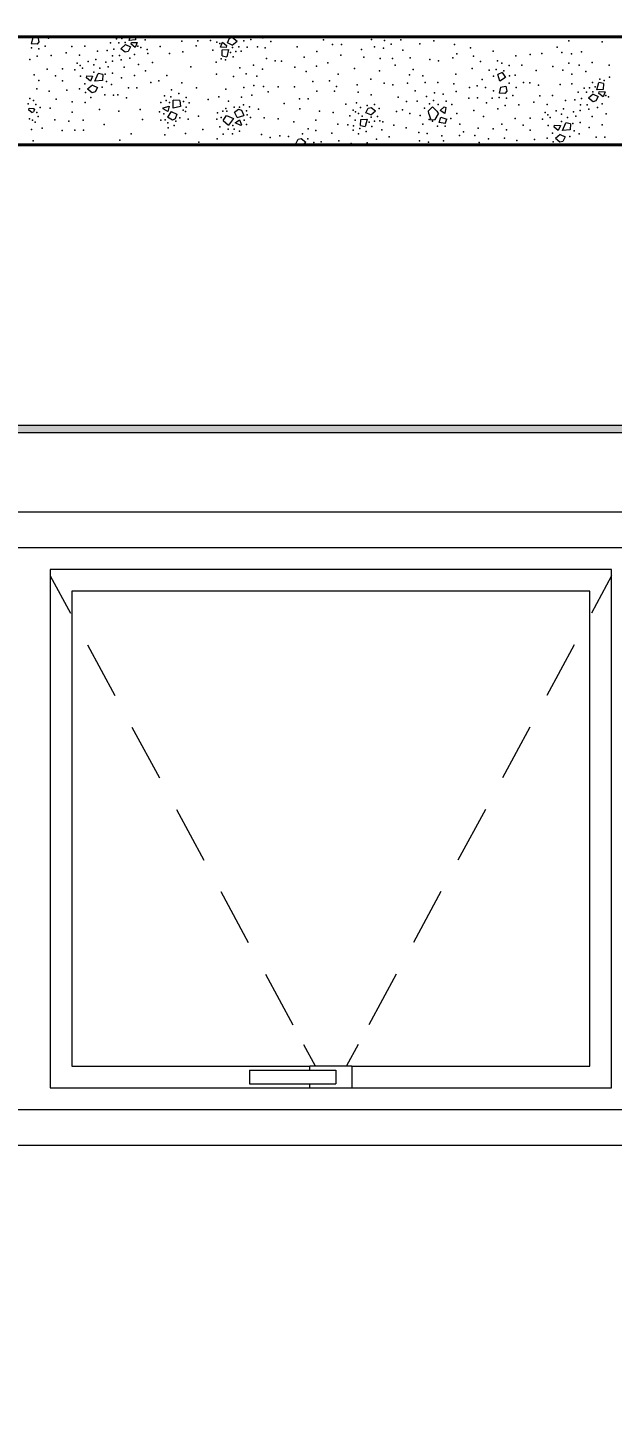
# Model space of a CAD drawing. Header units: metres. Extents: x -1.9 to 95.3, y -2.2 to 2.5.
# Drawn here: x 39.477 to 40.288, y -0.294 to 1.637 of the extents above; entities that cross this region are included whole.
import ezdxf

# ---------------------------------------------------------------- set-up
doc = ezdxf.new("R2010")
doc.units = ezdxf.units.M
doc.header["$MEASUREMENT"] = 0
for name, color, linetype in [('COTAS CORTE', 7, 'Continuous'), ('FORRO.EXEC', 7, 'Continuous'), ('LAJES.EST', 7, 'Continuous')]:
    doc.layers.add(name, color=color, linetype=linetype)
for name, color, linetype, lineweight, true_color in [('COTAS CORTE_Caneta_No__25', 7, 'Continuous', 13, 0x982312), ('Janelas Archicad_Caneta_No__9', 7, 'Continuous', 9, 0x020202), ('Janelas Archicad_Caneta_No__97', 7, 'Continuous', 13, 0x6b6b6b)]:
    doc.layers.add(name, color=color, linetype=linetype, lineweight=lineweight, true_color=true_color)
for name, color, linetype, lineweight in [('FORRO.EXEC_Caneta_No__241', 7, 'Continuous', 13), ('LAJES.EST_Caneta_No__1', 7, 'Continuous', 40), ('LAJES.EST_Caneta_No__241', 7, 'Continuous', 13)]:
    doc.layers.add(name, color=color, linetype=linetype, lineweight=lineweight)
doc.styles.add('GENERATED_STYLE_1', font='arial.ttf')
doc.dimstyles.new('GENERATED_STYLE__2', dxfattribs={"dimtxt": 0.05, "dimasz": 0.02375, "dimexe": 0.18, "dimexo": 0.267183, "dimgap": 0, "dimtad": 1, "dimzin": 0, "dimdsep": 46, "dimtxsty": 'GENERATED_STYLE_1', "dimblk": 'ARROWHEAD_11', "dimblk1": 'ARROWHEAD_11', "dimblk2": 'ARROWHEAD_11', "dimcen": 0.09, "dimclrd": 256, "dimclre": 256, "dimclrt": 256, "dimadec": 0, "dimazin": 0, "dimtfac": 1, "dimtdec": 4, "dimtmove": 0, "dimatfit": 3, "dimfxl": 0, "dimtolj": 1, "dimtzin": 0, "dimarcsym": 0})

# ---------------------------------------------------------------- blocks, each defined once
blk = doc.blocks.new('*X131', base_point=(-5.8706, -2.075))
at = {"layer": 'LAJES.EST_Caneta_No__241', "color": 7, "linetype": 'Continuous', "lineweight": 13}
for p, q in [((39.4834, 1.6236), (39.4813, 1.6151)), ((39.4834, 1.6236), (39.4901, 1.625)), ((39.4907, 1.625), (39.4921, 1.6182)), ((39.6175, 1.62), (39.6187, 1.625)), ((39.6264, 1.625), (39.6262, 1.6206)), ((39.7538, 1.6165), (39.7569, 1.6229)), ((39.7569, 1.6229), (39.761, 1.6239)), ((39.761, 1.6239), (39.7673, 1.6189)), ((39.4894, 1.6149), (39.4813, 1.6151)), ((39.4921, 1.6182), (39.4894, 1.6149)), ((39.6124, 1.6141), (39.6056, 1.6085)), ((39.6119, 1.6035), (39.6056, 1.6085)), ((39.616, 1.6045), (39.6119, 1.6035)), ((39.6124, 1.6141), (39.6191, 1.6109)), ((39.6191, 1.6109), (39.616, 1.6045)), ((39.6262, 1.6206), (39.6175, 1.62)), ((39.6201, 1.6147), (39.6207, 1.6173)), ((39.6258, 1.61), (39.6201, 1.6147)), ((39.6207, 1.6173), (39.6287, 1.617)), ((39.6287, 1.617), (39.6258, 1.61)), ((39.7442, 1.6104), (39.7471, 1.6174)), ((39.7522, 1.6101), (39.7442, 1.6104)), ((39.7464, 1.5985), (39.7467, 1.6068)), ((39.7467, 1.6068), (39.7554, 1.6074)), ((39.7471, 1.6174), (39.7528, 1.6127)), ((39.7528, 1.6127), (39.7522, 1.6101)), ((39.7554, 1.6074), (39.7529, 1.5971)), ((39.7605, 1.6133), (39.7538, 1.6165)), ((39.7605, 1.6133), (39.7673, 1.6189)), ((39.7464, 1.5985), (39.7529, 1.5971)), ((39.5579, 1.5682), (39.5586, 1.5708)), ((39.5637, 1.5634), (39.5579, 1.5682)), ((39.5586, 1.5708), (39.5666, 1.5704)), ((39.5666, 1.5704), (39.5637, 1.5634)), ((39.5698, 1.5635), (39.5741, 1.5742)), ((39.5803, 1.5644), (39.5698, 1.5635)), ((39.5806, 1.5728), (39.5741, 1.5742)), ((39.5806, 1.5728), (39.5803, 1.5644)), ((40.1355, 1.5753), (40.1295, 1.5725)), ((40.1322, 1.5636), (40.1295, 1.5725)), ((40.1403, 1.5685), (40.1322, 1.5636)), ((40.1355, 1.5753), (40.1403, 1.5685)), ((39.5665, 1.558), (39.5597, 1.5524)), ((39.566, 1.5474), (39.5597, 1.5524)), ((39.5701, 1.5484), (39.566, 1.5474)), ((39.5665, 1.558), (39.5732, 1.5548)), ((39.5732, 1.5548), (39.5701, 1.5484)), ((40.1332, 1.555), (40.1312, 1.5465)), ((40.1392, 1.5463), (40.1312, 1.5465)), ((40.1332, 1.555), (40.1405, 1.5565)), ((40.1419, 1.5496), (40.1392, 1.5463)), ((40.1405, 1.5565), (40.1419, 1.5496)), ((40.2622, 1.5455), (40.2554, 1.5399)), ((40.2622, 1.5455), (40.2689, 1.5423)), ((40.2673, 1.5514), (40.2698, 1.5617)), ((40.276, 1.552), (40.2673, 1.5514)), ((40.2763, 1.5603), (40.2698, 1.5617)), ((40.2699, 1.5461), (40.2705, 1.5488)), ((40.2757, 1.5414), (40.2699, 1.5461)), ((40.2705, 1.5488), (40.2785, 1.5484)), ((40.2785, 1.5484), (40.2757, 1.5414)), ((40.2763, 1.5603), (40.276, 1.552)), ((39.4779, 1.5233), (39.4786, 1.5259)), ((39.4786, 1.5259), (39.4849, 1.5256)), ((39.6647, 1.5251), (39.6648, 1.5264)), ((39.6648, 1.5264), (39.6729, 1.5287)), ((39.6729, 1.5287), (39.6712, 1.5213)), ((39.6787, 1.5257), (39.6784, 1.5371)), ((39.6879, 1.5366), (39.6784, 1.5371)), ((39.6889, 1.5283), (39.6787, 1.5257)), ((39.6879, 1.5366), (39.6889, 1.5283)), ((39.9463, 1.5196), (39.9494, 1.526)), ((39.9494, 1.526), (39.9535, 1.527)), ((39.9535, 1.527), (39.9598, 1.522)), ((40.0331, 1.5224), (40.039, 1.5279)), ((40.039, 1.5279), (40.045, 1.5216)), ((40.0493, 1.5225), (40.0548, 1.5276)), ((40.0548, 1.5276), (40.0573, 1.5266)), ((40.0573, 1.5266), (40.0559, 1.5187)), ((40.2618, 1.5349), (40.2554, 1.5399)), ((40.2658, 1.5359), (40.2618, 1.5349)), ((40.2689, 1.5423), (40.2658, 1.5359)), ((39.482, 1.52), (39.4779, 1.5233)), ((39.482, 1.52), (39.4847, 1.521)), ((39.4859, 1.5241), (39.4847, 1.521)), ((39.4859, 1.5241), (39.4849, 1.5256)), ((39.6712, 1.5213), (39.6647, 1.5251)), ((39.6758, 1.5211), (39.6705, 1.5132)), ((39.6775, 1.5092), (39.6705, 1.5132)), ((39.6758, 1.5211), (39.6834, 1.5177)), ((39.6814, 1.5109), (39.6775, 1.5092)), ((39.6834, 1.5177), (39.6814, 1.5109)), ((39.7482, 1.5086), (39.7526, 1.5157)), ((39.7482, 1.5086), (39.7552, 1.5022)), ((39.7526, 1.5157), (39.7622, 1.5113)), ((39.7622, 1.5113), (39.7552, 1.5022)), ((39.7636, 1.5205), (39.7694, 1.5245)), ((39.7674, 1.5131), (39.7636, 1.5205)), ((39.7648, 1.5053), (39.7708, 1.5099)), ((39.7674, 1.5131), (39.7765, 1.5158)), ((39.7694, 1.5245), (39.7735, 1.5233)), ((39.7708, 1.5099), (39.7734, 1.5029)), ((39.7735, 1.5233), (39.7765, 1.5158)), ((39.9389, 1.5017), (39.9392, 1.51)), ((39.9392, 1.51), (39.9479, 1.5105)), ((39.9479, 1.5105), (39.9454, 1.5002)), ((39.953, 1.5164), (39.9463, 1.5196)), ((39.953, 1.5164), (39.9598, 1.522)), ((40.0336, 1.5182), (40.0331, 1.5224)), ((40.0336, 1.5182), (40.0366, 1.5098)), ((40.0366, 1.5098), (40.0426, 1.5101)), ((40.0426, 1.5101), (40.0472, 1.5181)), ((40.045, 1.5216), (40.0472, 1.5181)), ((40.0481, 1.5059), (40.0502, 1.5136)), ((40.0559, 1.5187), (40.0493, 1.5225)), ((40.0502, 1.5136), (40.0586, 1.5107)), ((40.0563, 1.5045), (40.0586, 1.5107)), ((39.7725, 1.502), (39.7648, 1.5053)), ((39.7734, 1.5029), (39.7725, 1.502)), ((39.9389, 1.5017), (39.9454, 1.5002)), ((40.0563, 1.5045), (40.0481, 1.5059)), ((40.2078, 1.4996), (40.2084, 1.5022)), ((40.2136, 1.4948), (40.2078, 1.4996)), ((40.2084, 1.5022), (40.2164, 1.5018)), ((40.2163, 1.4894), (40.2095, 1.4838)), ((40.2164, 1.5018), (40.2136, 1.4948)), ((40.2163, 1.4894), (40.223, 1.4862)), ((40.2196, 1.4949), (40.2239, 1.5056)), ((40.2301, 1.4958), (40.2196, 1.4949)), ((40.2304, 1.5042), (40.2239, 1.5056)), ((40.2304, 1.5042), (40.2301, 1.4958)), ((39.8491, 1.4764), (39.8522, 1.4828)), ((39.8521, 1.475), (39.8491, 1.4764)), ((39.8522, 1.4828), (39.8563, 1.4838)), ((39.8563, 1.4838), (39.8626, 1.4788)), ((39.858, 1.475), (39.8626, 1.4788)), ((40.2159, 1.4788), (40.2095, 1.4838)), ((40.2199, 1.4798), (40.2159, 1.4788)), ((40.223, 1.4862), (40.2199, 1.4798))]:
    blk.add_line(p, q, dxfattribs=at)
for p in [(39.5051, 1.6233), (39.5998, 1.6223), (39.6071, 1.6226), (39.6148, 1.6242), (39.8031, 1.6235), (39.8425, 1.6239), (39.8619, 1.6246), (39.9773, 1.6249), (40.132, 1.624), (40.1498, 1.6244), (40.1617, 1.6244), (39.4816, 1.6095), (39.4918, 1.6085), (39.5006, 1.612), (39.5379, 1.6115), (39.5559, 1.6119), (39.5736, 1.6051), (39.5867, 1.6061), (39.5914, 1.6168), (39.596, 1.608), (39.6031, 1.6165), (39.6119, 1.6171), (39.6296, 1.6119), (39.6337, 1.61), (39.6395, 1.6209), (39.6424, 1.6073), (39.6604, 1.6115), (39.6905, 1.6188), (39.6918, 1.6041), (39.7106, 1.6123), (39.7126, 1.6192), (39.7305, 1.6201), (39.7334, 1.6065), (39.7392, 1.6174), (39.7433, 1.6155), (39.7581, 1.6032), (39.761, 1.6103), (39.7658, 1.6048), (39.7698, 1.6109), (39.7731, 1.6051), (39.7769, 1.6194), (39.7815, 1.6106), (39.7862, 1.6214), (39.7957, 1.6109), (39.8064, 1.6098), (39.8143, 1.6186), (39.851, 1.6109), (39.878, 1.6044), (39.8874, 1.6209), (39.9001, 1.6142), (39.9122, 1.6142), (39.9402, 1.6075), (39.9541, 1.6211), (39.9583, 1.6113), (39.9705, 1.6094), (39.972, 1.6198), (39.9816, 1.6146), (39.9948, 1.621), (39.9975, 1.6066), (40.0212, 1.6153), (40.0406, 1.6192), (40.0692, 1.6145), (40.0918, 1.6095), (40.1232, 1.6049), (40.2122, 1.6104), (40.2186, 1.603), (40.2281, 1.6193), (40.2459, 1.6042), (40.2746, 1.6182), (39.4796, 1.5936), (39.4897, 1.5982), (39.5091, 1.599), (39.53, 1.6028), (39.5453, 1.5886), (39.5485, 1.5994), (39.5491, 1.5851), (39.5606, 1.5908), (39.5683, 1.586), (39.571, 1.5934), (39.585, 1.5896), (39.5942, 1.5913), (39.5944, 1.5988), (39.604, 1.5991), (39.6063, 1.5928), (39.6183, 1.5954), (39.6248, 1.6006), (39.6303, 1.5866), (39.6434, 1.6018), (39.6499, 1.5892), (39.6735, 1.6019), (39.7381, 1.59), (39.7453, 1.5944), (39.7513, 1.5928), (39.7618, 1.5971), (39.7901, 1.5856), (39.808, 1.5949), (39.82, 1.5916), (39.829, 1.5913), (39.8603, 1.5969), (39.8777, 1.5841), (39.8934, 1.5888), (39.9114, 1.5997), (39.9435, 1.5967), (39.9659, 1.595), (39.9833, 1.595), (39.9869, 1.5857), (40.0079, 1.5958), (40.0351, 1.5935), (40.0473, 1.5917), (40.0671, 1.5959), (40.0728, 1.6015), (40.0958, 1.5983), (40.1057, 1.5906), (40.1289, 1.5914), (40.1351, 1.5882), (40.1452, 1.5851), (40.1545, 1.5987), (40.1629, 1.5854), (40.1747, 1.6006), (40.1907, 1.6016), (40.2062, 1.5838), (40.2281, 1.5885), (40.2321, 1.6015), (40.2427, 1.5854), (40.2605, 1.5892), (40.2842, 1.5856), (39.4853, 1.5721), (39.4917, 1.5644), (39.5036, 1.5799), (39.5151, 1.571), (39.5247, 1.5805), (39.5418, 1.5791), (39.5497, 1.5703), (39.5527, 1.5815), (39.5681, 1.5758), (39.5766, 1.5813), (39.5841, 1.5731), (39.588, 1.5833), (39.5943, 1.5747), (39.6066, 1.5678), (39.6106, 1.583), (39.6246, 1.5713), (39.6399, 1.5777), (39.6698, 1.5711), (39.7031, 1.5834), (39.7385, 1.5732), (39.7622, 1.5697), (39.771, 1.582), (39.78, 1.5734), (39.7946, 1.5703), (39.8026, 1.58), (39.8477, 1.5828), (39.8634, 1.5766), (39.9077, 1.5732), (39.9304, 1.5811), (39.9531, 1.5661), (39.9651, 1.5778), (40.007, 1.5723), (40.0121, 1.5797), (40.0252, 1.5709), (40.071, 1.5732), (40.0937, 1.5811), (40.108, 1.5655), (40.1177, 1.5785), (40.1237, 1.5702), (40.1272, 1.5797), (40.1381, 1.5777), (40.1456, 1.5706), (40.1537, 1.5715), (40.1829, 1.5783), (40.2201, 1.5788), (40.2326, 1.5732), (40.2517, 1.5768), (40.2714, 1.566), (40.2774, 1.5644), (40.2846, 1.5688), (39.489, 1.5527), (39.5063, 1.5494), (39.5248, 1.5638), (39.5308, 1.5508), (39.5482, 1.5529), (39.5556, 1.5598), (39.5566, 1.5478), (39.5798, 1.5551), (39.5858, 1.5629), (39.5928, 1.5587), (39.6164, 1.5543), (39.6282, 1.5543), (39.6473, 1.5614), (39.6584, 1.5638), (39.6761, 1.5513), (39.6862, 1.5463), (39.6907, 1.561), (39.711, 1.5542), (39.7516, 1.5521), (39.7768, 1.5546), (39.7906, 1.5573), (39.8041, 1.5559), (39.8106, 1.5484), (39.8246, 1.5556), (39.8469, 1.5556), (39.8725, 1.5629), (39.8782, 1.5493), (39.8957, 1.5637), (39.9026, 1.5493), (39.9056, 1.556), (39.9343, 1.5584), (39.9356, 1.5482), (39.9718, 1.5604), (39.9839, 1.5585), (40.0042, 1.5607), (40.0146, 1.55), (40.0288, 1.5615), (40.0416, 1.5472), (40.0462, 1.5616), (40.0537, 1.5453), (40.0686, 1.5598), (40.0718, 1.5491), (40.09, 1.5546), (40.1007, 1.557), (40.1124, 1.5547), (40.1235, 1.5499), (40.1455, 1.5608), (40.1549, 1.5547), (40.165, 1.5614), (40.1741, 1.5611), (40.1861, 1.5578), (40.2161, 1.5589), (40.2322, 1.5597), (40.2413, 1.5482), (40.2496, 1.5537), (40.2529, 1.5479), (40.2569, 1.554), (40.2609, 1.5617), (40.2617, 1.5485), (40.2646, 1.5556), (39.4771, 1.5321), (39.4792, 1.5394), (39.4843, 1.5365), (39.4879, 1.5308), (39.4937, 1.5267), (39.5078, 1.5258), (39.516, 1.5383), (39.538, 1.5348), (39.5563, 1.5339), (39.5641, 1.5409), (39.5836, 1.5446), (39.5957, 1.5439), (39.6015, 1.5443), (39.6137, 1.5403), (39.6612, 1.5338), (39.6664, 1.5428), (39.6689, 1.5363), (39.6734, 1.5336), (39.6754, 1.5418), (39.693, 1.5352), (39.6964, 1.5406), (39.6967, 1.5271), (39.7008, 1.5334), (39.7273, 1.538), (39.7418, 1.5418), (39.7555, 1.5358), (39.7632, 1.5273), (39.7709, 1.5273), (39.7735, 1.5411), (39.7763, 1.5305), (39.7846, 1.5278), (39.7876, 1.5441), (39.8327, 1.5324), (39.854, 1.5389), (39.8659, 1.539), (39.9184, 1.5316), (39.9331, 1.5332), (39.939, 1.5266), (39.9481, 1.5297), (39.9535, 1.5443), (39.9583, 1.5311), (39.9909, 1.5413), (40.0027, 1.5353), (40.0173, 1.5355), (40.0278, 1.526), (40.0305, 1.542), (40.0348, 1.5317), (40.0401, 1.5367), (40.0468, 1.531), (40.058, 1.5354), (40.0657, 1.5312), (40.0893, 1.54), (40.1014, 1.5401), (40.114, 1.5334), (40.1216, 1.5399), (40.1314, 1.5409), (40.1396, 1.5297), (40.1416, 1.5399), (40.1504, 1.5434), (40.1589, 1.5304), (40.1798, 1.5342), (40.1877, 1.5429), (40.1983, 1.5308), (40.2057, 1.5433), (40.2234, 1.5365), (40.2365, 1.5375), (40.2442, 1.5303), (40.2458, 1.5394), (40.2539, 1.5305), (40.2681, 1.5268), (40.2746, 1.5321), (40.2794, 1.5433), (40.2835, 1.5414), (39.4791, 1.511), (39.4832, 1.509), (39.4866, 1.5065), (39.489, 1.52), (39.4908, 1.5142), (39.5141, 1.5096), (39.5334, 1.5079), (39.5382, 1.5205), (39.5533, 1.5094), (39.576, 1.5241), (39.6029, 1.5216), (39.6327, 1.5239), (39.6357, 1.51), (39.6593, 1.5206), (39.6613, 1.5092), (39.6657, 1.5179), (39.6672, 1.5096), (39.6821, 1.5077), (39.688, 1.5126), (39.6926, 1.5232), (39.6956, 1.5213), (39.6993, 1.5108), (39.7138, 1.5148), (39.7391, 1.5108), (39.7402, 1.5192), (39.7451, 1.5129), (39.7474, 1.5215), (39.7518, 1.5253), (39.753, 1.5219), (39.7772, 1.5092), (39.7805, 1.5221), (39.7813, 1.5166), (39.7861, 1.5131), (39.7971, 1.5244), (39.8051, 1.5125), (39.8246, 1.5109), (39.8463, 1.5071), (39.8546, 1.5248), (39.8767, 1.5091), (39.8816, 1.5217), (39.9008, 1.52), (39.9241, 1.5154), (39.9284, 1.5231), (39.9315, 1.509), (39.9317, 1.5206), (39.9358, 1.5186), (39.9413, 1.5147), (39.9536, 1.5134), (39.9584, 1.508), (39.9623, 1.5141), (39.9649, 1.5252), (39.9656, 1.5083), (39.97, 1.5068), (39.9886, 1.5213), (39.9971, 1.5235), (40.0071, 1.5183), (40.0215, 1.5157), (40.034, 1.5102), (40.039, 1.5077), (40.0642, 1.5114), (40.0724, 1.5184), (40.0961, 1.5225), (40.1097, 1.5145), (40.1294, 1.525), (40.1535, 1.5113), (40.1745, 1.5119), (40.1916, 1.5105), (40.1951, 1.52), (40.1989, 1.5165), (40.2025, 1.5129), (40.2104, 1.5222), (40.2179, 1.5072), (40.2181, 1.5174), (40.2208, 1.5248), (40.2265, 1.5127), (40.2348, 1.521), (40.2378, 1.5147), (40.244, 1.5227), (40.2561, 1.5243), (40.2605, 1.5144), (40.2801, 1.518), (39.4819, 1.4964), (39.4965, 1.4981), (39.5242, 1.4949), (39.542, 1.4952), (39.5539, 1.4953), (39.5826, 1.5033), (39.6203, 1.4901), (39.6669, 1.489), (39.6713, 1.5057), (39.6717, 1.4987), (39.6799, 1.5019), (39.6957, 1.4909), (39.7197, 1.4961), (39.7434, 1.5), (39.7481, 1.4897), (39.7547, 1.4967), (39.761, 1.4903), (39.7613, 1.5018), (39.7632, 1.4969), (39.7707, 1.494), (39.7805, 1.503), (39.8013, 1.4894), (39.8266, 1.4873), (39.8582, 1.4903), (39.866, 1.4973), (39.8769, 1.4948), (39.899, 1.4913), (39.9072, 1.5038), (39.9213, 1.5029), (39.9286, 1.4955), (39.9292, 1.5013), (39.9358, 1.4902), (39.9379, 1.4975), (39.9466, 1.4934), (39.9506, 1.5063), (39.9543, 1.5002), (39.9682, 1.4959), (39.9852, 1.5023), (40.0024, 1.4986), (40.02, 1.4922), (40.0253, 1.5035), (40.0313, 1.4906), (40.0459, 1.5007), (40.0518, 1.4876), (40.0562, 1.501), (40.0762, 1.4881), (40.0768, 1.5036), (40.0819, 1.4928), (40.0974, 1.4877), (40.1021, 1.4981), (40.1233, 1.4974), (40.1351, 1.5036), (40.1415, 1.4958), (40.1649, 1.5024), (40.1746, 1.4952), (40.1996, 1.5017), (40.2054, 1.4912), (40.2339, 1.5045), (40.2356, 1.4943), (40.2426, 1.4901), (40.2441, 1.5062), (40.2564, 1.4992), (40.2744, 1.5027), (39.4841, 1.4803), (39.5155, 1.4758), (39.6044, 1.4813), (39.7143, 1.4787), (39.7398, 1.4833), (39.7867, 1.4754), (39.7985, 1.4753), (39.8135, 1.4853), (39.8387, 1.4866), (39.8425, 1.476), (39.8657, 1.4834), (39.8741, 1.4783), (39.8841, 1.4789), (39.9087, 1.4803), (39.9259, 1.4769), (39.9481, 1.4778), (39.9612, 1.483), (39.9784, 1.4862), (40.0209, 1.4803), (40.0333, 1.4785), (40.0539, 1.4803), (40.1035, 1.478), (40.1166, 1.4832), (40.1388, 1.4841), (40.1561, 1.4808), (40.1806, 1.4822), (40.198, 1.4843), (40.2064, 1.4792), (40.2296, 1.4865), (40.2334, 1.476), (40.2455, 1.4753), (40.2513, 1.4757), (40.2662, 1.4857), (40.278, 1.4857)]:
    blk.add_point(p, dxfattribs=at)
blk = doc.blocks.new('*D136', base_point=(-5.8706, -2.075))
at = {"layer": 'COTAS CORTE_Caneta_No__25', "linetype": 'Continuous', "lineweight": 13, "true_color": 0x982312}
for points in [[(38.0856, 1.075), (38.0861, 1.0726), (38.0874, 1.0706), (38.0895, 1.0692), (38.0919, 1.0687), (38.0943, 1.0692), (38.0963, 1.0706), (38.0976, 1.0726), (38.0981, 1.075), (38.0976, 1.0774), (38.0963, 1.0794), (38.0943, 1.0808), (38.0919, 1.0812), (38.0895, 1.0808), (38.0874, 1.0794), (38.0861, 1.0774)], [(38.0856, -2.075), (38.0861, -2.0774), (38.0874, -2.0794), (38.0895, -2.0808), (38.0919, -2.0813), (38.0943, -2.0808), (38.0963, -2.0794), (38.0976, -2.0774), (38.0981, -2.075), (38.0976, -2.0726), (38.0963, -2.0706), (38.0943, -2.0692), (38.0919, -2.0688), (38.0895, -2.0692), (38.0874, -2.0706), (38.0861, -2.0726)]]:
    blk.add_hatch(color=24, dxfattribs=at).paths.add_polyline_path(points)
at = {"layer": 'COTAS CORTE_Caneta_No__25', "color": 24, "linetype": 'Continuous', "lineweight": 13, "true_color": 0x982312}
for p, q in [((38.0856, 1.075), (38.0684, 1.075)), ((38.0919, -2.0688), (38.0919, 1.0687)), ((38.3591, 1.075), (38.0981, 1.075)), ((38.0856, -2.075), (38.0684, -2.075)), ((38.0919, -2.0875), (38.0919, -2.0813)), ((38.3591, -2.075), (38.0981, -2.075))]:
    blk.add_line(p, q, dxfattribs=at)
for centre in [(38.0919, 1.075), (38.0919, -2.075)]:
    blk.add_circle(centre, 0.00625, dxfattribs=at)
at = {"layer": 'COTAS CORTE_Caneta_No__25', "color": 24, "lineweight": 13, "true_color": 0x982312, "char_height": 0.05, "attachment_point": 7, "rotation": 90, "style": 'GENERATED_STYLE_1'}
for s, insert in [('\\A1;{\\pql;\\fArial|b0|i0|c0|p0;\\W1.000000;0,01}', (38.0819, 0.9353)), ('\\A1;{\\pql;\\fArial|b0|i0|c0|p0;\\W1.000000;3,15}', (38.0819, -0.6335))]:
    blk.add_mtext(s, dxfattribs=dict(at, insert=insert))
blk = doc.blocks.new('ARROWHEAD_11')
at = {"color": 0, "linetype": 'Continuous', "lineweight": 0}
blk.add_line((0, 0), (-1, 0), dxfattribs=at)
at = {"color": 0, "linetype": 'Continuous', "lineweight": 0, "const_width": 0.25, "flags": 128}
blk.add_lwpolyline([(-0.125, 0, 1), (0.125, 0, 1)], format="xyb", close=True, dxfattribs=at)
blk = doc.blocks.new('*D137', base_point=(-5.8706, -2.075))
at = {"layer": 'COTAS CORTE_Caneta_No__25', "linetype": 'Continuous', "lineweight": 13, "true_color": 0x982312}
for points in [[(38.0856, 1.085), (38.0861, 1.0826), (38.0874, 1.0806), (38.0895, 1.0792), (38.0919, 1.0788), (38.0943, 1.0792), (38.0963, 1.0806), (38.0976, 1.0826), (38.0981, 1.085), (38.0976, 1.0874), (38.0963, 1.0894), (38.0943, 1.0908), (38.0919, 1.0913), (38.0895, 1.0908), (38.0874, 1.0894), (38.0861, 1.0874)], [(38.0856, 1.075), (38.0861, 1.0726), (38.0874, 1.0706), (38.0895, 1.0692), (38.0919, 1.0687), (38.0943, 1.0692), (38.0963, 1.0706), (38.0976, 1.0726), (38.0981, 1.075), (38.0976, 1.0774), (38.0963, 1.0794), (38.0943, 1.0808), (38.0919, 1.0812), (38.0895, 1.0808), (38.0874, 1.0794), (38.0861, 1.0774)]]:
    blk.add_hatch(color=24, dxfattribs=at).paths.add_polyline_path(points)
at = {"layer": 'COTAS CORTE_Caneta_No__25', "color": 24, "linetype": 'Continuous', "lineweight": 13, "true_color": 0x982312}
for p, q in [((38.0856, 1.085), (38.0684, 1.085)), ((38.3591, 1.085), (38.0981, 1.085)), ((38.0856, 1.075), (38.0684, 1.075)), ((38.0919, 1.075), (38.0919, 1.0788)), ((38.3591, 1.075), (38.0981, 1.075))]:
    blk.add_line(p, q, dxfattribs=at)
for centre in [(38.0919, 1.085), (38.0919, 1.075)]:
    blk.add_circle(centre, 0.00625, dxfattribs=at)
blk = doc.blocks.new('*D138', base_point=(-5.8706, -2.075))
at = {"layer": 'COTAS CORTE_Caneta_No__25', "linetype": 'Continuous', "lineweight": 13, "true_color": 0x982312}
for points in [[(38.0856, 1.475), (38.0861, 1.4726), (38.0874, 1.4706), (38.0895, 1.4692), (38.0919, 1.4687), (38.0943, 1.4692), (38.0963, 1.4706), (38.0976, 1.4726), (38.0981, 1.475), (38.0976, 1.4774), (38.0963, 1.4794), (38.0943, 1.4808), (38.0919, 1.4812), (38.0895, 1.4808), (38.0874, 1.4794), (38.0861, 1.4774)], [(38.0856, 1.085), (38.0861, 1.0826), (38.0874, 1.0806), (38.0895, 1.0792), (38.0919, 1.0788), (38.0943, 1.0792), (38.0963, 1.0806), (38.0976, 1.0826), (38.0981, 1.085), (38.0976, 1.0874), (38.0963, 1.0894), (38.0943, 1.0908), (38.0919, 1.0913), (38.0895, 1.0908), (38.0874, 1.0894), (38.0861, 1.0874)]]:
    blk.add_hatch(color=24, dxfattribs=at).paths.add_polyline_path(points)
at = {"layer": 'COTAS CORTE_Caneta_No__25', "color": 24, "linetype": 'Continuous', "lineweight": 13, "true_color": 0x982312}
for p, q in [((38.0856, 1.475), (38.0684, 1.475)), ((38.0919, 1.0913), (38.0919, 1.4687)), ((38.3591, 1.475), (38.0981, 1.475)), ((38.0856, 1.085), (38.0684, 1.085)), ((38.3591, 1.085), (38.0981, 1.085))]:
    blk.add_line(p, q, dxfattribs=at)
for centre in [(38.0919, 1.475), (38.0919, 1.085)]:
    blk.add_circle(centre, 0.00625, dxfattribs=at)
at = {"layer": 'COTAS CORTE_Caneta_No__25', "color": 24, "lineweight": 13, "true_color": 0x982312, "insert": (38.0819, 1.2133), "char_height": 0.05, "attachment_point": 7, "rotation": 90, "style": 'GENERATED_STYLE_1'}
blk.add_mtext('\\A1;{\\pql;\\fArial|b0|i0|c0|p0;\\W1.000000;0,39}', dxfattribs=at)
blk = doc.blocks.new('*D139', base_point=(-5.8706, -2.075))
at = {"layer": 'COTAS CORTE_Caneta_No__25', "linetype": 'Continuous', "lineweight": 13, "true_color": 0x982312}
for points in [[(38.0856, 1.625), (38.0861, 1.6226), (38.0874, 1.6206), (38.0895, 1.6192), (38.0919, 1.6187), (38.0943, 1.6192), (38.0963, 1.6206), (38.0976, 1.6226), (38.0981, 1.625), (38.0976, 1.6274), (38.0963, 1.6294), (38.0943, 1.6308), (38.0919, 1.6312), (38.0895, 1.6308), (38.0874, 1.6294), (38.0861, 1.6274)], [(38.0856, 1.475), (38.0861, 1.4726), (38.0874, 1.4706), (38.0895, 1.4692), (38.0919, 1.4687), (38.0943, 1.4692), (38.0963, 1.4706), (38.0976, 1.4726), (38.0981, 1.475), (38.0976, 1.4774), (38.0963, 1.4794), (38.0943, 1.4808), (38.0919, 1.4812), (38.0895, 1.4808), (38.0874, 1.4794), (38.0861, 1.4774)]]:
    blk.add_hatch(color=24, dxfattribs=at).paths.add_polyline_path(points)
at = {"layer": 'COTAS CORTE_Caneta_No__25', "color": 24, "linetype": 'Continuous', "lineweight": 13, "true_color": 0x982312}
for p, q in [((38.0856, 1.625), (38.0684, 1.625)), ((38.0919, 1.6312), (38.0919, 1.6375)), ((38.3591, 1.625), (38.0981, 1.625)), ((38.0919, 1.4812), (38.0919, 1.6187)), ((38.0856, 1.475), (38.0684, 1.475)), ((38.3591, 1.475), (38.0981, 1.475))]:
    blk.add_line(p, q, dxfattribs=at)
for centre in [(38.0919, 1.625), (38.0919, 1.475)]:
    blk.add_circle(centre, 0.00625, dxfattribs=at)
at = {"layer": 'COTAS CORTE_Caneta_No__25', "color": 24, "lineweight": 13, "true_color": 0x982312, "insert": (38.0819, 1.4833), "char_height": 0.05, "attachment_point": 7, "rotation": 90, "style": 'GENERATED_STYLE_1'}
blk.add_mtext('\\A1;{\\pql;\\fArial|b0|i0|c0|p0;\\W1.000000;0,15}', dxfattribs=at)

msp = doc.modelspace()

# ---------------------------------------------------------------- hatches: boundary and pattern name
at = {"layer": 'FORRO.EXEC', "linetype": 'Continuous', "lineweight": 0, "true_color": 0xffffff}
msp.add_hatch(color=7, dxfattribs=at).paths.add_polyline_path([(41.4418, 1.085), (38.3434, 1.085), (38.3434, 1.075), (41.4418, 1.075)])

# ---------------------------------------------------------------- linework, layer by layer
at = {"layer": 'FORRO.EXEC_Caneta_No__241', "color": 7, "linetype": 'Continuous', "lineweight": 13}
for p, q in [((41.4418, 1.085), (38.3434, 1.085)), ((41.4418, 1.075), (38.3434, 1.075))]:
    msp.add_line(p, q, dxfattribs=at)
at = {"layer": 'Janelas Archicad_Caneta_No__9', "color": 18, "linetype": 'Continuous', "lineweight": 9, "true_color": 0x020202}
for p, q in [((38.6076, 0.965), (41.1876, 0.965)), ((41.1376, 0.915), (38.6576, 0.915)), ((39.5076, 0.885), (39.5076, 0.165)), ((40.2876, 0.885), (39.5076, 0.885)), ((40.2876, 0.165), (40.2876, 0.885)), ((39.5376, 0.855), (39.5376, 0.195)), ((40.2576, 0.855), (39.5376, 0.855)), ((40.2576, 0.195), (40.2576, 0.855)), ((39.5376, 0.195), (39.8686, 0.195)), ((39.8686, 0.1895), (39.8686, 0.1955)), ((39.8686, 0.1955), (39.9266, 0.1955)), ((39.9266, 0.1955), (39.9266, 0.165)), ((39.9266, 0.195), (40.2576, 0.195)), ((39.7846, 0.1895), (39.8626, 0.1895)), ((39.7846, 0.1895), (39.7846, 0.1705)), ((39.8626, 0.1895), (39.8836, 0.1895)), ((39.8836, 0.1895), (39.899, 0.1895)), ((39.899, 0.1895), (39.9046, 0.1895)), ((39.9046, 0.1895), (39.9046, 0.1705)), ((39.5076, 0.165), (40.2876, 0.165)), ((39.7846, 0.1705), (39.8626, 0.1705)), ((39.8626, 0.1705), (39.8836, 0.1705)), ((39.8686, 0.165), (39.8686, 0.1705)), ((39.8836, 0.1705), (39.899, 0.1705)), ((39.899, 0.1705), (39.9046, 0.1705)), ((38.6576, 0.135), (41.1376, 0.135)), ((41.1876, 0.085), (38.6076, 0.085))]:
    msp.add_line(p, q, dxfattribs=at)
at = {"layer": 'Janelas Archicad_Caneta_No__97', "color": 251, "linetype": 'Continuous', "lineweight": 13, "true_color": 0x6b6b6b}
for p, q in [((39.5076, 0.8765), (39.5357, 0.8246)), ((40.2876, 0.8765), (40.2596, 0.8246)), ((39.5594, 0.7806), (39.5975, 0.7103)), ((40.2358, 0.7806), (40.1978, 0.7103)), ((39.6212, 0.6663), (39.6593, 0.5959)), ((40.174, 0.6663), (40.1359, 0.5959)), ((39.6831, 0.5519), (39.7211, 0.4815)), ((40.1122, 0.5519), (40.0741, 0.4815)), ((39.7449, 0.4376), (39.7829, 0.3672)), ((40.0503, 0.4376), (40.0123, 0.3672)), ((39.8067, 0.3232), (39.8447, 0.2528)), ((39.9885, 0.3232), (39.9505, 0.2528)), ((39.8596, 0.2254), (39.8757, 0.1955)), ((39.9357, 0.2254), (39.9195, 0.1955))]:
    msp.add_line(p, q, dxfattribs=at)
at = {"layer": 'LAJES.EST_Caneta_No__1', "color": 7, "linetype": 'Continuous', "lineweight": 40}
for p, q in [((41.5418, 1.625), (38.3434, 1.625)), ((41.5418, 1.475), (38.3434, 1.475))]:
    msp.add_line(p, q, dxfattribs=at)

# ---------------------------------------------------------------- block references
at = {"layer": 'LAJES.EST', "lineweight": 0}
msp.add_blockref('*X131', (-5.8706, -2.075), dxfattribs=at)

# ---------------------------------------------------------------- dimensions: what is measured, and where the dimension line sits
at = {"layer": 'COTAS CORTE', "color": 24, "linetype": 'Continuous', "lineweight": 13, "true_color": 0x982312}
for base, p1, p2, picture, middle in [((38.0919, 1.625), (39.9426, 1.475), (39.9426, 1.625), '*D139', (38.0569, 1.548)), ((38.0919, 1.475), (39.8926, 1.085), (39.9426, 1.475), '*D138', (38.0569, 1.278)), ((38.0919, 1.085), (39.8926, 1.075), (39.8926, 1.085), '*D137', (38.0569, 1)), ((38.0919, 1.075), (38.1434, -2.075), (39.8926, 1.075), '*D136', (38.0569, -0.5687))]:
    dim = msp.add_linear_dim(base=base, p1=p1, p2=p2, angle=90, dimstyle='GENERATED_STYLE__2', dxfattribs=at)
    dim.commit()
    dim.dimension.update_dxf_attribs({"geometry": picture, "text_midpoint": middle, "dimtype": 160, "text_rotation": 90})

doc.saveas('drawing.dxf')
